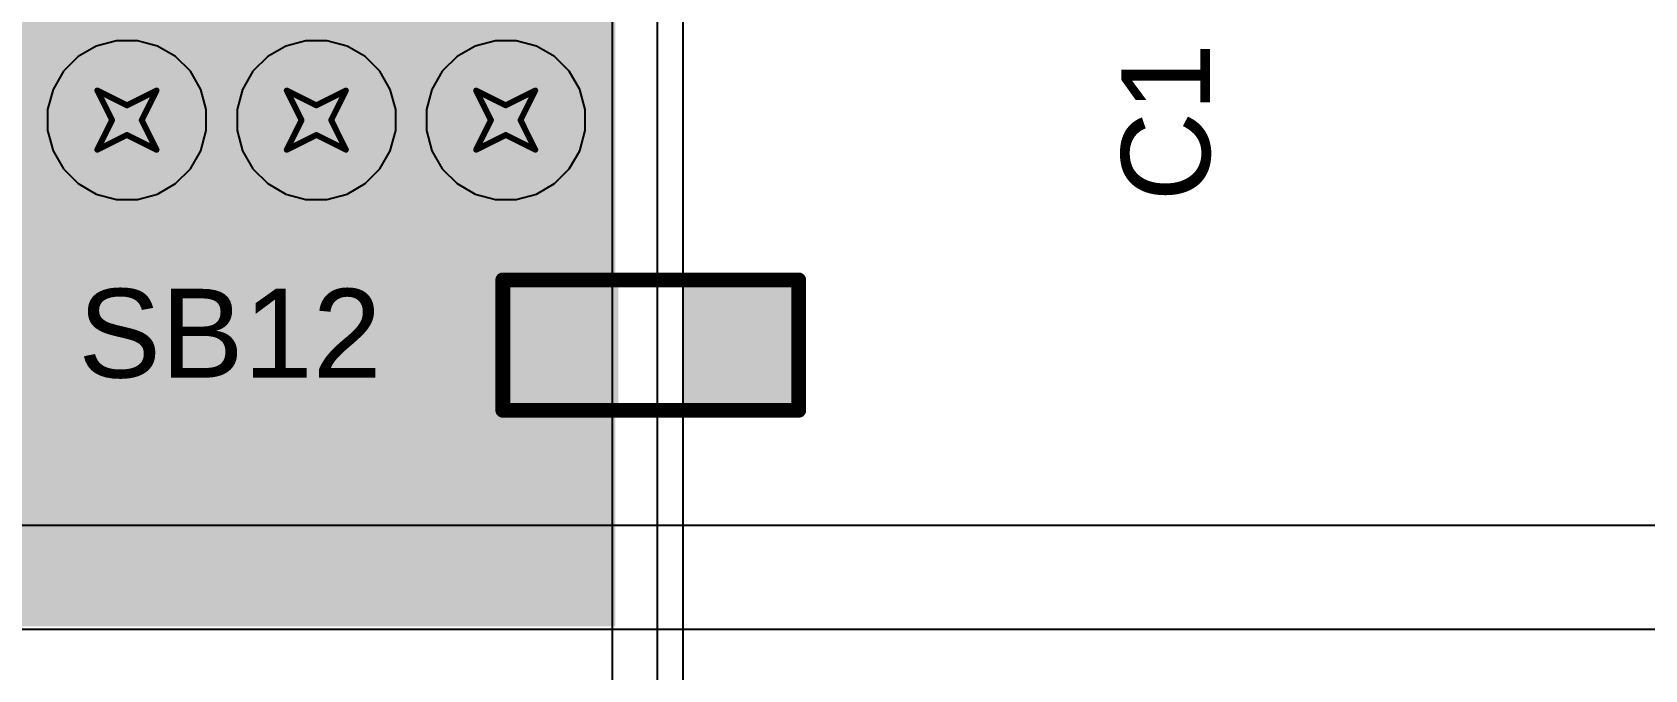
# Model space of a CAD drawing. Header units: inches. Extents: x -36 to 349, y -11 to 240.
# Drawn here: x 108.62 to 122.46, y 20.07 to 25.54 of the extents above; entities that cross this region are included whole.
import ezdxf

# ---------------------------------------------------------------- set-up
doc = ezdxf.new("R2010")
doc.units = ezdxf.units.IN
for name, color, linetype in [('Bottom Layer', 5, 'Continuous'), ('Drill Drawing', 1, 'Continuous'), ('Layer 1', 16, 'Continuous'), ('Layer 2', 76, 'Continuous'), ('Top Layer', 1, 'Continuous'), ('Top Overlay', 2, 'Continuous'), ('Top Paste', 8, 'Continuous'), ('Top Solder', 216, 'Continuous'), ('Via Holes', 16, 'Continuous')]:
    doc.layers.add(name, color=color, linetype=linetype)
doc.styles.add('Arial', font='', dxfattribs={"height": 0.2})
doc.styles.get('Arial').set_extended_font_data('Arial')

# ---------------------------------------------------------------- blocks, each defined once
blk = doc.blocks.new('S______B______168')
at = {"layer": 'Top Layer'}
for points in [[(-1.143, -0.445), (-1.143, 0.445), (-0.381, 0.445), (-0.381, -0.445)], [(0.381, -0.445), (0.381, 0.445), (1.143, 0.445), (1.143, -0.445)]]:
    blk.add_hatch(color=1, dxfattribs=at).paths.add_polyline_path(points)
at = {"layer": 'Top Paste'}
for points in [[(-1.143, -0.445), (-1.143, 0.445), (-0.381, 0.445), (-0.381, -0.445)], [(0.381, -0.445), (0.381, 0.445), (1.143, 0.445), (1.143, -0.445)]]:
    blk.add_hatch(color=8, dxfattribs=at).paths.add_polyline_path(points)
at = {"layer": 'Top Solder'}
for points in [[(-1.245, -0.546), (-1.245, 0.546), (-0.279, 0.546), (-0.279, -0.546)], [(0.279, -0.546), (0.279, 0.546), (1.245, 0.546), (1.245, -0.546)]]:
    blk.add_hatch(color=216, dxfattribs=at).paths.add_polyline_path(points)
at = {"layer": 'Top Overlay'}
for points in [[(-1.27, 0.559, 0.127, 0.127, 0), (1.27, 0.559, 0.127, 0.127, 0)], [(-1.27, -0.559, 0.127, 0.127, 0), (-1.27, 0.559, 0.127, 0.127, 0)], [(1.27, -0.559, 0.127, 0.127, 0), (1.27, 0.559, 0.127, 0.127, 0)], [(-1.27, -0.559, 0.127, 0.127, 0), (1.27, -0.559, 0.127, 0.127, 0)]]:
    blk.add_lwpolyline(points, format="xyseb", dxfattribs=at)
for points in [[(-1.302, 0.559, 0.0635, 0.0635, 1), (-1.238, 0.559, 0.0635, 0.0635, 1)], [(-1.302, 0.559, 0.0635, 0.0635, 1), (-1.238, 0.559, 0.0635, 0.0635, 1)], [(1.238, 0.559, 0.0635, 0.0635, 1), (1.302, 0.559, 0.0635, 0.0635, 1)], [(1.238, 0.559, 0.0635, 0.0635, 1), (1.302, 0.559, 0.0635, 0.0635, 1)], [(-1.302, -0.559, 0.0635, 0.0635, 1), (-1.238, -0.559, 0.0635, 0.0635, 1)], [(-1.302, -0.559, 0.0635, 0.0635, 1), (-1.238, -0.559, 0.0635, 0.0635, 1)], [(1.238, -0.559, 0.0635, 0.0635, 1), (1.302, -0.559, 0.0635, 0.0635, 1)], [(1.238, -0.559, 0.0635, 0.0635, 1), (1.302, -0.559, 0.0635, 0.0635, 1)]]:
    blk.add_lwpolyline(points, format="xyseb", close=True, dxfattribs=at)

msp = doc.modelspace()

# ---------------------------------------------------------------- hatches: boundary and pattern name
at = {"layer": 'Bottom Layer'}
h = msp.add_hatch(color=5, dxfattribs=at)
edge = h.paths.add_edge_path()
edge.add_arc((109.432, 24.79), 0.3, 0, 360)
h = msp.add_hatch(color=5, dxfattribs=at)
edge = h.paths.add_edge_path()
edge.add_arc((111.058, 24.79), 0.3, 0, 360)
h = msp.add_hatch(color=5, dxfattribs=at)
edge = h.paths.add_edge_path()
edge.add_arc((112.683, 24.79), 0.3, 0, 360)
at = {"layer": 'Layer 1'}
h = msp.add_hatch(color=16, dxfattribs=at)
edge = h.paths.add_edge_path()
edge.add_arc((109.432, 24.79), 0.3, 0, 360)
h = msp.add_hatch(color=16, dxfattribs=at)
edge = h.paths.add_edge_path()
edge.add_arc((111.058, 24.79), 0.3, 0, 360)
h = msp.add_hatch(color=16, dxfattribs=at)
edge = h.paths.add_edge_path()
edge.add_arc((112.683, 24.79), 0.3, 0, 360)
at = {"layer": 'Layer 2'}
h = msp.add_hatch(color=76, dxfattribs=at)
edge = h.paths.add_edge_path()
edge.add_arc((109.432, 24.79), 0.3, 0, 360)
h = msp.add_hatch(color=76, dxfattribs=at)
edge = h.paths.add_edge_path()
edge.add_arc((111.058, 24.79), 0.3, 0, 360)
h = msp.add_hatch(color=76, dxfattribs=at)
edge = h.paths.add_edge_path()
edge.add_arc((112.683, 24.79), 0.3, 0, 360)
at = {"layer": 'Top Layer'}
msp.add_hatch(color=1, dxfattribs=at).paths.add_polyline_path([(99.755, 20.447), (113.623, 20.447), (113.623, 32.334), (99.755, 32.334)])
h = msp.add_hatch(color=1, dxfattribs=at)
edge = h.paths.add_edge_path()
edge.add_arc((109.432, 24.79), 0.3, 0, 360)
h = msp.add_hatch(color=1, dxfattribs=at)
edge = h.paths.add_edge_path()
edge.add_arc((111.058, 24.79), 0.3, 0, 360)
h = msp.add_hatch(color=1, dxfattribs=at)
edge = h.paths.add_edge_path()
edge.add_arc((112.683, 24.79), 0.3, 0, 360)
at = {"layer": 'Via Holes'}
h = msp.add_hatch(color=7, dxfattribs=at)
edge = h.paths.add_edge_path()
edge.add_arc((109.432, 24.79), 0.15, 0, 360)
h = msp.add_hatch(color=7, dxfattribs=at)
edge = h.paths.add_edge_path()
edge.add_arc((111.058, 24.79), 0.15, 0, 360)
h = msp.add_hatch(color=7, dxfattribs=at)
edge = h.paths.add_edge_path()
edge.add_arc((112.683, 24.79), 0.15, 0, 360)

# ---------------------------------------------------------------- linework, layer by layer
at = {"layer": 'Bottom Layer'}
for p, q in [((113.598, 32.334), (113.598, 1.041)), ((113.986, 1.041), (113.986, 32.334))]:
    msp.add_line(p, q, dxfattribs=at)
at = {"layer": 'Drill Drawing'}
for points in [[(109.178, 25.044, 0.0508, 0.0508, 0), (109.432, 24.917, 0.0508, 0.0508, 0)], [(109.178, 25.044, 0.0508, 0.0508, 0), (109.305, 24.79, 0.0508, 0.0508, 0)], [(109.432, 24.917, 0.0508, 0.0508, 0), (109.686, 25.044, 0.0508, 0.0508, 0)], [(109.559, 24.79, 0.0508, 0.0508, 0), (109.686, 25.044, 0.0508, 0.0508, 0)], [(110.804, 25.044, 0.0508, 0.0508, 0), (111.058, 24.917, 0.0508, 0.0508, 0)], [(110.804, 25.044, 0.0508, 0.0508, 0), (110.931, 24.79, 0.0508, 0.0508, 0)], [(111.058, 24.917, 0.0508, 0.0508, 0), (111.312, 25.044, 0.0508, 0.0508, 0)], [(111.185, 24.79, 0.0508, 0.0508, 0), (111.312, 25.044, 0.0508, 0.0508, 0)], [(112.429, 25.044, 0.0508, 0.0508, 0), (112.683, 24.917, 0.0508, 0.0508, 0)], [(112.429, 25.044, 0.0508, 0.0508, 0), (112.556, 24.79, 0.0508, 0.0508, 0)], [(112.683, 24.917, 0.0508, 0.0508, 0), (112.937, 25.044, 0.0508, 0.0508, 0)], [(112.81, 24.79, 0.0508, 0.0508, 0), (112.937, 25.044, 0.0508, 0.0508, 0)], [(109.178, 24.536, 0.0508, 0.0508, 0), (109.305, 24.79, 0.0508, 0.0508, 0)], [(109.559, 24.79, 0.0508, 0.0508, 0), (109.686, 24.536, 0.0508, 0.0508, 0)], [(110.804, 24.536, 0.0508, 0.0508, 0), (110.931, 24.79, 0.0508, 0.0508, 0)], [(111.185, 24.79, 0.0508, 0.0508, 0), (111.312, 24.536, 0.0508, 0.0508, 0)], [(112.429, 24.536, 0.0508, 0.0508, 0), (112.556, 24.79, 0.0508, 0.0508, 0)], [(112.81, 24.79, 0.0508, 0.0508, 0), (112.937, 24.536, 0.0508, 0.0508, 0)], [(109.178, 24.536, 0.0508, 0.0508, 0), (109.432, 24.663, 0.0508, 0.0508, 0)], [(109.432, 24.663, 0.0508, 0.0508, 0), (109.686, 24.536, 0.0508, 0.0508, 0)], [(110.804, 24.536, 0.0508, 0.0508, 0), (111.058, 24.663, 0.0508, 0.0508, 0)], [(111.058, 24.663, 0.0508, 0.0508, 0), (111.312, 24.536, 0.0508, 0.0508, 0)], [(112.429, 24.536, 0.0508, 0.0508, 0), (112.683, 24.663, 0.0508, 0.0508, 0)], [(112.683, 24.663, 0.0508, 0.0508, 0), (112.937, 24.536, 0.0508, 0.0508, 0)]]:
    msp.add_lwpolyline(points, format="xyseb", dxfattribs=at)
for points in [[(109.165, 25.044, 0.0254, 0.0254, 1), (109.191, 25.044, 0.0254, 0.0254, 1)], [(109.165, 25.044, 0.0254, 0.0254, 1), (109.191, 25.044, 0.0254, 0.0254, 1)], [(109.673, 25.044, 0.0254, 0.0254, 1), (109.699, 25.044, 0.0254, 0.0254, 1)], [(109.673, 25.044, 0.0254, 0.0254, 1), (109.699, 25.044, 0.0254, 0.0254, 1)], [(110.791, 25.044, 0.0254, 0.0254, 1), (110.816, 25.044, 0.0254, 0.0254, 1)], [(110.791, 25.044, 0.0254, 0.0254, 1), (110.816, 25.044, 0.0254, 0.0254, 1)], [(111.299, 25.044, 0.0254, 0.0254, 1), (111.324, 25.044, 0.0254, 0.0254, 1)], [(111.299, 25.044, 0.0254, 0.0254, 1), (111.324, 25.044, 0.0254, 0.0254, 1)], [(112.417, 25.044, 0.0254, 0.0254, 1), (112.442, 25.044, 0.0254, 0.0254, 1)], [(112.417, 25.044, 0.0254, 0.0254, 1), (112.442, 25.044, 0.0254, 0.0254, 1)], [(112.925, 25.044, 0.0254, 0.0254, 1), (112.95, 25.044, 0.0254, 0.0254, 1)], [(112.925, 25.044, 0.0254, 0.0254, 1), (112.95, 25.044, 0.0254, 0.0254, 1)], [(109.419, 24.917, 0.0254, 0.0254, 1), (109.445, 24.917, 0.0254, 0.0254, 1)], [(109.419, 24.917, 0.0254, 0.0254, 1), (109.445, 24.917, 0.0254, 0.0254, 1)], [(111.045, 24.917, 0.0254, 0.0254, 1), (111.07, 24.917, 0.0254, 0.0254, 1)], [(111.045, 24.917, 0.0254, 0.0254, 1), (111.07, 24.917, 0.0254, 0.0254, 1)], [(112.671, 24.917, 0.0254, 0.0254, 1), (112.696, 24.917, 0.0254, 0.0254, 1)], [(112.671, 24.917, 0.0254, 0.0254, 1), (112.696, 24.917, 0.0254, 0.0254, 1)], [(109.292, 24.79, 0.0254, 0.0254, 1), (109.318, 24.79, 0.0254, 0.0254, 1)], [(109.292, 24.79, 0.0254, 0.0254, 1), (109.318, 24.79, 0.0254, 0.0254, 1)], [(109.546, 24.79, 0.0254, 0.0254, 1), (109.572, 24.79, 0.0254, 0.0254, 1)], [(109.546, 24.79, 0.0254, 0.0254, 1), (109.572, 24.79, 0.0254, 0.0254, 1)], [(110.918, 24.79, 0.0254, 0.0254, 1), (110.943, 24.79, 0.0254, 0.0254, 1)], [(110.918, 24.79, 0.0254, 0.0254, 1), (110.943, 24.79, 0.0254, 0.0254, 1)], [(111.172, 24.79, 0.0254, 0.0254, 1), (111.197, 24.79, 0.0254, 0.0254, 1)], [(111.172, 24.79, 0.0254, 0.0254, 1), (111.197, 24.79, 0.0254, 0.0254, 1)], [(112.544, 24.79, 0.0254, 0.0254, 1), (112.569, 24.79, 0.0254, 0.0254, 1)], [(112.544, 24.79, 0.0254, 0.0254, 1), (112.569, 24.79, 0.0254, 0.0254, 1)], [(112.798, 24.79, 0.0254, 0.0254, 1), (112.823, 24.79, 0.0254, 0.0254, 1)], [(112.798, 24.79, 0.0254, 0.0254, 1), (112.823, 24.79, 0.0254, 0.0254, 1)], [(109.419, 24.663, 0.0254, 0.0254, 1), (109.445, 24.663, 0.0254, 0.0254, 1)], [(109.419, 24.663, 0.0254, 0.0254, 1), (109.445, 24.663, 0.0254, 0.0254, 1)], [(111.045, 24.663, 0.0254, 0.0254, 1), (111.07, 24.663, 0.0254, 0.0254, 1)], [(111.045, 24.663, 0.0254, 0.0254, 1), (111.07, 24.663, 0.0254, 0.0254, 1)], [(112.671, 24.663, 0.0254, 0.0254, 1), (112.696, 24.663, 0.0254, 0.0254, 1)], [(112.671, 24.663, 0.0254, 0.0254, 1), (112.696, 24.663, 0.0254, 0.0254, 1)], [(109.165, 24.536, 0.0254, 0.0254, 1), (109.191, 24.536, 0.0254, 0.0254, 1)], [(109.165, 24.536, 0.0254, 0.0254, 1), (109.191, 24.536, 0.0254, 0.0254, 1)], [(109.673, 24.536, 0.0254, 0.0254, 1), (109.699, 24.536, 0.0254, 0.0254, 1)], [(109.673, 24.536, 0.0254, 0.0254, 1), (109.699, 24.536, 0.0254, 0.0254, 1)], [(110.791, 24.536, 0.0254, 0.0254, 1), (110.816, 24.536, 0.0254, 0.0254, 1)], [(110.791, 24.536, 0.0254, 0.0254, 1), (110.816, 24.536, 0.0254, 0.0254, 1)], [(111.299, 24.536, 0.0254, 0.0254, 1), (111.324, 24.536, 0.0254, 0.0254, 1)], [(111.299, 24.536, 0.0254, 0.0254, 1), (111.324, 24.536, 0.0254, 0.0254, 1)], [(112.417, 24.536, 0.0254, 0.0254, 1), (112.442, 24.536, 0.0254, 0.0254, 1)], [(112.417, 24.536, 0.0254, 0.0254, 1), (112.442, 24.536, 0.0254, 0.0254, 1)], [(112.925, 24.536, 0.0254, 0.0254, 1), (112.95, 24.536, 0.0254, 0.0254, 1)], [(112.925, 24.536, 0.0254, 0.0254, 1), (112.95, 24.536, 0.0254, 0.0254, 1)]]:
    msp.add_lwpolyline(points, format="xyseb", close=True, dxfattribs=at)
at = {"layer": 'Layer 1'}
for p, q in [((109.343, 25.471), (109.169, 25.425)), ((109.522, 25.471), (109.343, 25.471)), ((109.695, 25.425), (109.522, 25.471)), ((110.968, 25.471), (110.795, 25.425)), ((111.147, 25.471), (110.968, 25.471)), ((111.321, 25.425), (111.147, 25.471)), ((112.594, 25.471), (112.421, 25.425)), ((112.773, 25.471), (112.594, 25.471)), ((112.946, 25.425), (112.773, 25.471)), ((109.014, 25.335), (108.887, 25.209)), ((109.169, 25.425), (109.014, 25.335)), ((109.85, 25.335), (109.695, 25.425)), ((109.977, 25.209), (109.85, 25.335)), ((110.64, 25.335), (110.513, 25.209)), ((110.795, 25.425), (110.64, 25.335)), ((111.476, 25.335), (111.321, 25.425)), ((111.603, 25.209), (111.476, 25.335)), ((112.265, 25.335), (112.138, 25.209)), ((112.421, 25.425), (112.265, 25.335)), ((113.102, 25.335), (112.946, 25.425)), ((113.228, 25.209), (113.102, 25.335)), ((108.887, 25.209), (108.798, 25.053)), ((110.067, 25.053), (109.977, 25.209)), ((110.513, 25.209), (110.423, 25.053)), ((111.692, 25.053), (111.603, 25.209)), ((112.138, 25.209), (112.049, 25.053)), ((113.318, 25.053), (113.228, 25.209)), ((108.798, 25.053), (108.751, 24.88)), ((110.113, 24.88), (110.067, 25.053)), ((110.423, 25.053), (110.377, 24.88)), ((111.739, 24.88), (111.692, 25.053)), ((112.049, 25.053), (112.002, 24.88)), ((113.364, 24.88), (113.318, 25.053)), ((108.751, 24.88), (108.751, 24.701)), ((110.113, 24.701), (110.113, 24.88)), ((110.377, 24.88), (110.377, 24.701)), ((111.739, 24.701), (111.739, 24.88)), ((112.002, 24.88), (112.002, 24.701)), ((113.364, 24.701), (113.364, 24.88)), ((108.751, 24.701), (108.798, 24.528)), ((110.067, 24.528), (110.113, 24.701)), ((110.377, 24.701), (110.423, 24.528)), ((111.692, 24.528), (111.739, 24.701)), ((112.002, 24.701), (112.049, 24.528)), ((113.318, 24.528), (113.364, 24.701)), ((108.798, 24.528), (108.887, 24.372)), ((109.977, 24.372), (110.067, 24.528)), ((110.423, 24.528), (110.513, 24.372)), ((111.603, 24.372), (111.692, 24.528)), ((112.049, 24.528), (112.138, 24.372)), ((113.228, 24.372), (113.318, 24.528)), ((108.887, 24.372), (109.014, 24.245)), ((109.85, 24.245), (109.977, 24.372)), ((110.513, 24.372), (110.64, 24.245)), ((111.476, 24.245), (111.603, 24.372)), ((112.138, 24.372), (112.265, 24.245)), ((113.102, 24.245), (113.228, 24.372)), ((109.014, 24.245), (109.169, 24.156)), ((109.695, 24.156), (109.85, 24.245)), ((110.64, 24.245), (110.795, 24.156)), ((111.321, 24.156), (111.476, 24.245)), ((112.265, 24.245), (112.421, 24.156)), ((112.946, 24.156), (113.102, 24.245)), ((109.169, 24.156), (109.343, 24.109)), ((109.343, 24.109), (109.522, 24.109)), ((109.522, 24.109), (109.695, 24.156)), ((110.795, 24.156), (110.968, 24.109)), ((110.968, 24.109), (111.147, 24.109)), ((111.147, 24.109), (111.321, 24.156)), ((112.421, 24.156), (112.594, 24.109)), ((112.594, 24.109), (112.773, 24.109)), ((112.773, 24.109), (112.946, 24.156))]:
    msp.add_line(p, q, dxfattribs=at)
at = {"layer": 'Layer 2'}
for p, q in [((159.947, 21.311), (100.364, 21.311)), ((99.577, 20.422), (159.765, 20.422))]:
    msp.add_line(p, q, dxfattribs=at)
at = {"layer": 'Top Layer'}
msp.add_line((114.207, 12.675), (114.207, 28.841), dxfattribs=at)

# ---------------------------------------------------------------- block references
msp.add_blockref('S______B______168', (113.928, 22.86))

# ---------------------------------------------------------------- texts
at = {"layer": 'Top Overlay', "style": 'Arial'}
msp.add_text('C1', height=0.762, rotation=90, dxfattribs=at).set_placement((118.728, 24.092))
msp.add_text('SB12', height=0.762, dxfattribs=at).set_placement((109.014, 22.581))

doc.saveas('drawing.dxf')
